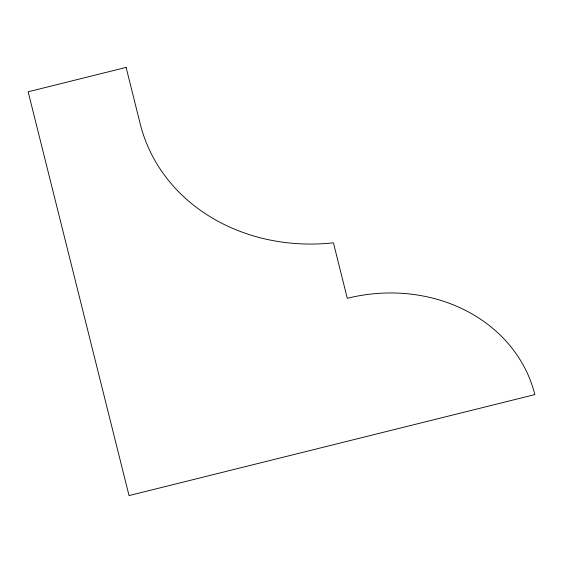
<?xml version="1.0" encoding="UTF-8"?>
<svg xmlns="http://www.w3.org/2000/svg" width="563" height="563" viewBox="0 0 563 563"><rect width="100%" height="100%" fill="white"/><g stroke="black" fill="none" stroke-linecap="round" stroke-linejoin="round"><path stroke-width="0.84" d="M126.105 67.419L28.15 91.79L129.04 495.581L534.85 394.593A158.625 138.737 -13.8 0 0 347.294 298.306L333.43 242.822A187.465 163.96 -13.8 0 1 140.229 123.951L126.105 67.419"/></g></svg>
